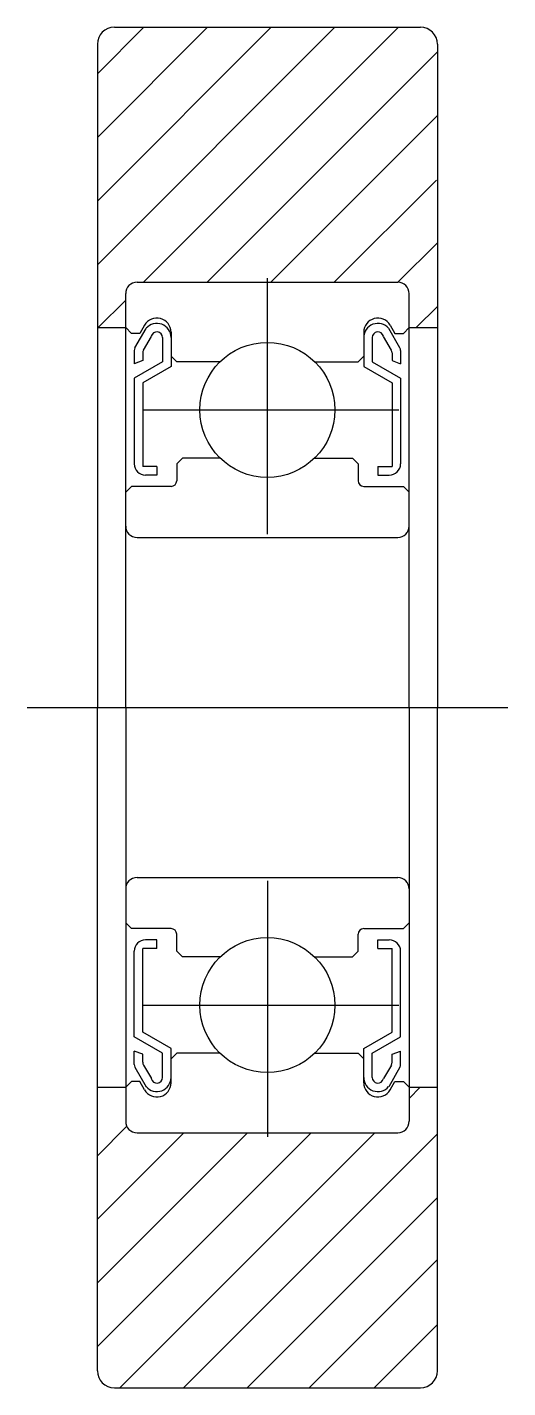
# Model space of a CAD drawing. Extents: x 2.6 to 41, y 2.5 to 39.
# Drawn here: x 32.47 to 40.95, y 15.02 to 39.02 of the extents above; entities outside this region: 2.
import ezdxf

# ---------------------------------------------------------------- set-up
doc = ezdxf.new("R2010")
doc.units = 0
doc.linetypes.add('CENTER', pattern=[50.8, 31.75, -6.35, 6.35, -6.35])
doc.layers.get('0').update_dxf_attribs({"linetype": 'CONTINUOUS'})
doc.layers.add('CENTER', color=1, linetype='CENTER')

msp = doc.modelspace()

# ---------------------------------------------------------------- linework, layer by layer
at = {"color": 3, "linetype": 'CONTINUOUS'}
for p, q in [((33.709, 34.832), (37.899, 39.022)), ((33.709, 38.2), (34.532, 39.022)), ((33.709, 37.077), (35.654, 39.022)), ((33.709, 35.954), (36.777, 39.022)), ((34.522, 34.522), (39.022, 39.022)), ((35.644, 34.522), (39.709, 38.587)), ((36.767, 34.522), (39.709, 37.464)), ((37.889, 34.522), (39.691, 36.324)), ((39.012, 34.522), (39.709, 35.219)), ((33.722, 33.722), (34.209, 34.209)), ((39.334, 33.722), (39.709, 34.097)), ((39.209, 20.126), (39.405, 20.322)), ((33.709, 19.116), (34.229, 19.636)), ((33.709, 15.749), (37.482, 19.522)), ((33.709, 16.871), (36.36, 19.522)), ((33.709, 17.994), (35.237, 19.522)), ((34.105, 15.022), (38.605, 19.522)), ((35.227, 15.022), (39.709, 19.504)), ((36.35, 15.022), (39.709, 18.381)), ((37.445, 15.022), (39.709, 17.286)), ((38.595, 15.022), (39.709, 16.136))]:
    msp.add_line(p, q, dxfattribs=at)
at = {"color": 7, "linetype": 'CONTINUOUS'}
for p, q in [((34.009, 39.022), (39.409, 39.022)), ((35.359, 39.022), (35.359, 39.022)), ((36.709, 39.022), (36.71, 39.022)), ((33.709, 38.722), (33.709, 27.022)), ((39.709, 38.722), (39.709, 27.022)), ((34.209, 27.022), (34.209, 34.322)), ((34.409, 34.522), (39.009, 34.522)), ((39.209, 27.022), (39.209, 34.322)), ((33.709, 33.722), (34.209, 33.722)), ((34.309, 33.622), (34.209, 33.722)), ((34.459, 33.622), (34.309, 33.622)), ((34.373, 33.368), (34.57, 33.71)), ((34.543, 33.766), (34.459, 33.622)), ((35.009, 33.641), (35.009, 33.222)), ((38.409, 33.641), (38.409, 33.222)), ((39.046, 33.368), (38.849, 33.71)), ((38.876, 33.766), (38.959, 33.622)), ((38.959, 33.622), (39.109, 33.622)), ((39.109, 33.622), (39.209, 33.722)), ((39.209, 33.722), (39.709, 33.722)), ((34.523, 33.328), (34.662, 33.569)), ((34.859, 33.547), (34.859, 33.122)), ((35.009, 33.547), (35.009, 33.035)), ((38.409, 33.547), (38.409, 33.035)), ((38.559, 33.547), (38.559, 33.122)), ((38.896, 33.328), (38.757, 33.569)), ((34.359, 33.318), (34.359, 33.085)), ((34.509, 33.14), (34.359, 33.085)), ((34.859, 33.122), (34.359, 32.833)), ((34.509, 33.278), (34.509, 33.14)), ((35.109, 33.122), (35.009, 33.222)), ((35.876, 33.122), (35.109, 33.122)), ((37.543, 33.122), (38.309, 33.122)), ((38.309, 33.122), (38.409, 33.222)), ((38.559, 33.122), (39.059, 32.833)), ((38.909, 33.278), (38.909, 33.14)), ((38.909, 33.14), (39.059, 33.085)), ((39.059, 33.318), (39.059, 33.085)), ((35.009, 33.035), (34.509, 32.747)), ((38.409, 33.035), (38.909, 32.747)), ((34.359, 32.833), (34.359, 31.322)), ((34.509, 32.747), (34.509, 31.272)), ((38.909, 32.747), (38.909, 31.272)), ((39.059, 32.833), (39.059, 31.322)), ((34.759, 31.272), (34.509, 31.272)), ((34.759, 31.272), (34.759, 31.122)), ((35.209, 31.422), (35.109, 31.322)), ((35.109, 31.322), (35.109, 31.022)), ((35.876, 31.422), (35.209, 31.422)), ((37.543, 31.422), (38.209, 31.422)), ((38.209, 31.422), (38.309, 31.322)), ((38.309, 31.322), (38.309, 31.022)), ((38.659, 31.272), (38.659, 31.122)), ((38.659, 31.272), (38.909, 31.272)), ((34.759, 31.122), (34.559, 31.122)), ((38.659, 31.122), (38.859, 31.122)), ((34.309, 30.922), (34.209, 30.822)), ((35.009, 30.922), (34.309, 30.922)), ((38.409, 30.922), (39.109, 30.922)), ((39.109, 30.922), (39.209, 30.822)), ((34.409, 30.022), (39.009, 30.022)), ((33.709, 15.322), (33.709, 27.022)), ((34.209, 27.022), (34.209, 19.722)), ((39.209, 27.022), (39.209, 19.722)), ((39.709, 15.322), (39.709, 27.022)), ((34.409, 24.022), (39.009, 24.022)), ((34.309, 23.122), (34.209, 23.222)), ((35.009, 23.122), (34.309, 23.122)), ((38.409, 23.122), (39.109, 23.122)), ((39.109, 23.122), (39.209, 23.222)), ((34.759, 22.922), (34.559, 22.922)), ((34.759, 22.772), (34.759, 22.922)), ((35.109, 22.722), (35.109, 23.022)), ((38.309, 22.722), (38.309, 23.022)), ((38.659, 22.772), (38.659, 22.922)), ((38.659, 22.922), (38.859, 22.922)), ((34.359, 21.21), (34.359, 22.722)), ((34.509, 21.297), (34.509, 22.772)), ((34.759, 22.772), (34.509, 22.772)), ((35.209, 22.622), (35.109, 22.722)), ((35.876, 22.622), (35.209, 22.622)), ((37.543, 22.622), (38.209, 22.622)), ((38.209, 22.622), (38.309, 22.722)), ((38.659, 22.772), (38.909, 22.772)), ((38.909, 21.297), (38.909, 22.772)), ((39.059, 21.21), (39.059, 22.722)), ((34.859, 20.922), (34.359, 21.21)), ((35.009, 21.008), (34.509, 21.297)), ((38.409, 21.008), (38.909, 21.297)), ((38.559, 20.922), (39.059, 21.21)), ((34.509, 20.904), (34.359, 20.958)), ((34.359, 20.725), (34.359, 20.958)), ((34.509, 20.765), (34.509, 20.904)), ((34.859, 20.497), (34.859, 20.922)), ((35.009, 20.497), (35.009, 21.008)), ((35.109, 20.922), (35.009, 20.822)), ((35.876, 20.922), (35.109, 20.922)), ((37.543, 20.922), (38.309, 20.922)), ((38.309, 20.922), (38.409, 20.822)), ((38.409, 20.497), (38.409, 21.008)), ((38.559, 20.497), (38.559, 20.922)), ((38.909, 20.904), (39.059, 20.958)), ((38.909, 20.765), (38.909, 20.904)), ((39.059, 20.725), (39.059, 20.958)), ((34.373, 20.675), (34.57, 20.333)), ((34.523, 20.715), (34.662, 20.475)), ((35.009, 20.402), (35.009, 20.822)), ((38.409, 20.402), (38.409, 20.822)), ((38.896, 20.715), (38.757, 20.475)), ((39.046, 20.675), (38.849, 20.333)), ((34.309, 20.422), (34.209, 20.322)), ((34.459, 20.422), (34.309, 20.422)), ((34.543, 20.277), (34.459, 20.422)), ((38.876, 20.277), (38.959, 20.422)), ((38.959, 20.422), (39.109, 20.422)), ((39.109, 20.422), (39.209, 20.322)), ((33.709, 20.322), (34.209, 20.322)), ((39.209, 20.322), (39.709, 20.322)), ((34.409, 19.522), (39.009, 19.522)), ((34.009, 15.022), (39.409, 15.022))]:
    msp.add_line(p, q, dxfattribs=at)
for centre in [(36.709, 32.272), (36.709, 21.772)]:
    msp.add_circle(centre, 1.191, dxfattribs=at)
for centre, radius, start, end in [((34.009, 38.722), 0.3, 90, 180), ((39.409, 38.722), 0.3, 360, 90), ((34.409, 34.322), 0.2, 90, 180), ((39.009, 34.322), 0.2, 0, 90), ((34.759, 33.641), 0.25, 359.9996, 150.0002), ((38.659, 33.641), 0.25, 29.9998, 180.0004), ((34.759, 33.547), 0.25, 0, 139.1944), ((34.759, 33.547), 0.1, 0, 167.1249), ((38.659, 33.547), 0.25, 40.8056, 180), ((38.659, 33.547), 0.1, 12.8751, 180), ((34.459, 33.318), 0.1, 150.0003, 180.0006), ((38.959, 33.318), 0.1, 359.9994, 29.9997), ((34.609, 33.278), 0.1, 150.0003, 180.0006), ((38.809, 33.278), 0.1, 359.9994, 29.9997), ((34.559, 31.322), 0.2, 180.0003, 270.0003), ((38.859, 31.322), 0.2, 269.9997, 359.9997), ((35.009, 31.022), 0.1, 270.0006, 0), ((38.409, 31.022), 0.1, 180, 269.9994), ((34.409, 30.222), 0.2, 180, 270), ((39.009, 30.222), 0.2, 270, 0), ((34.409, 23.822), 0.2, 90, 180), ((39.009, 23.822), 0.2, 0, 90), ((35.009, 23.022), 0.1, 0, 89.9994), ((38.409, 23.022), 0.1, 90.0006, 180), ((34.559, 22.722), 0.2, 89.9997, 179.9997), ((38.859, 22.722), 0.2, 0.0003, 90.0003), ((34.459, 20.725), 0.1, 179.9994, 209.9997), ((34.609, 20.765), 0.1, 179.9994, 209.9997), ((38.809, 20.765), 0.1, 330.0003, 0.0006), ((38.959, 20.725), 0.1, 330.0003, 0.0006), ((34.759, 20.402), 0.25, 209.9998, 0.0004), ((34.759, 20.497), 0.25, 220.8056, 0), ((34.759, 20.497), 0.1, 192.8751, 0), ((38.659, 20.497), 0.25, 180, 319.1944), ((38.659, 20.402), 0.25, 179.9996, 330.0002), ((38.659, 20.497), 0.1, 180, 347.1249), ((34.409, 19.722), 0.2, 180, 270), ((39.009, 19.722), 0.2, 270, 0), ((34.009, 15.322), 0.3, 180, 270), ((39.409, 15.322), 0.3, 270, 0)]:
    msp.add_arc(centre, radius, start, end, dxfattribs=at)
at = {"layer": 'CENTER', "color": 1, "linetype": 'CENTER'}
for p, q in [((36.709, 30.081), (36.709, 34.593)), ((34.519, 32.272), (39.031, 32.272)), ((32.472, 27.022), (40.95, 27.022)), ((36.709, 23.963), (36.709, 19.45)), ((34.519, 21.772), (39.031, 21.772))]:
    msp.add_line(p, q, dxfattribs=at)

# ---------------------------------------------------------------- texts
at = {"color": 7, "linetype": 'CONTINUOUS'}
for s, p in [('EB 24', (2.5, 6.25)), ('EB24', (2.5, 2.5))]:
    msp.add_text(s, height=1, dxfattribs=at).set_placement(p)

doc.saveas('drawing.dxf')
